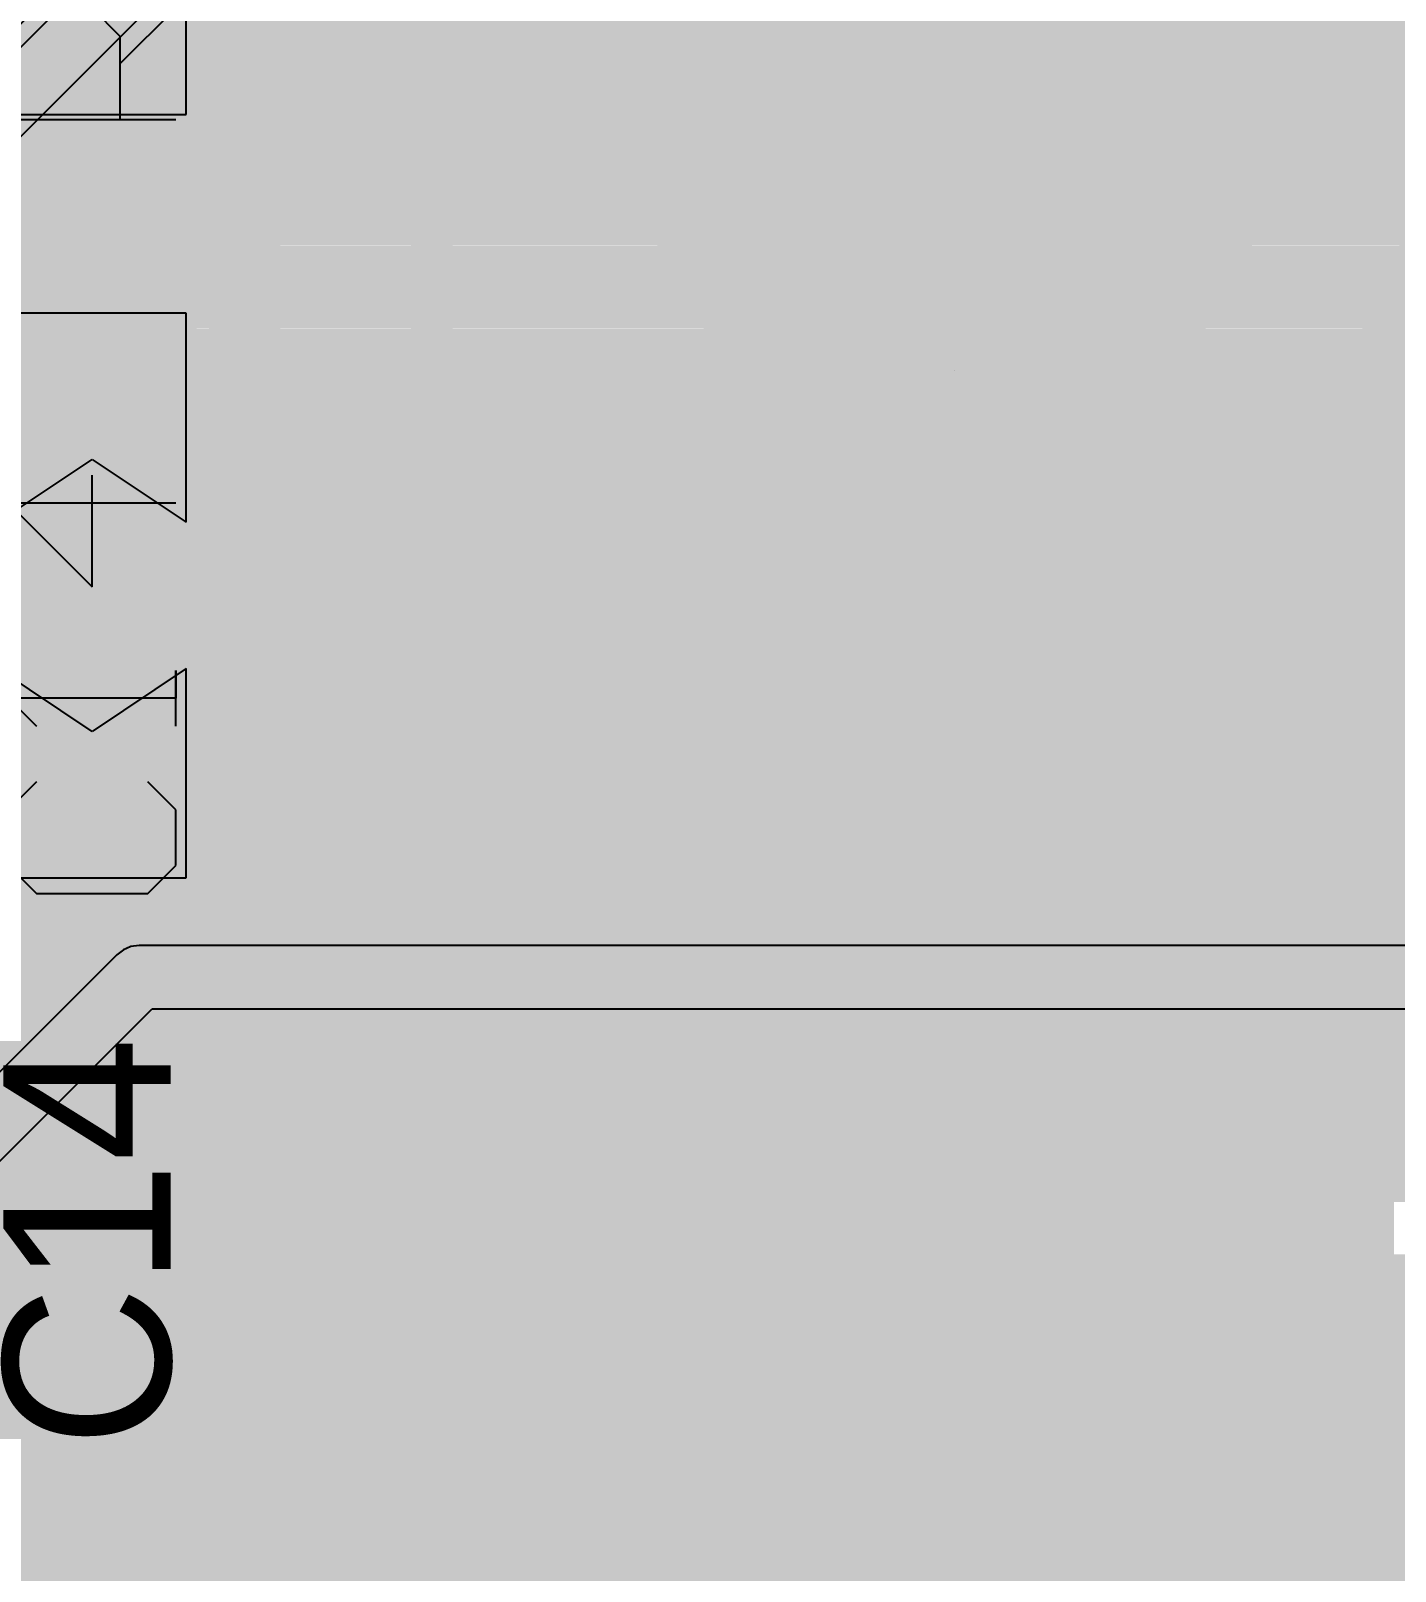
# Model space of a CAD drawing. Header units: millimetres. Extents: x 0.11 to 5.67, y 0.55 to 4.24.
# Drawn here: x 3.9717 to 4.2286, y 1.895 to 2.185 of the extents above; entities that cross this region are included whole.
import ezdxf

# ---------------------------------------------------------------- set-up
doc = ezdxf.new("R2010")
doc.units = ezdxf.units.MM
doc.header["$MEASUREMENT"] = 0
for name, color, linetype in [('BottomLayer', 5, 'Continuous'), ('InternalPlane1', 76, 'Continuous'), ('InternalPlane2', 16, 'Continuous'), ('Mechanical3', 76, 'Continuous'), ('MultiLayer', 9, 'Continuous'), ('PadHoleLayer', 156, 'Continuous'), ('TopLayer', 1, 'Continuous'), ('TopOverlay', 2, 'Continuous'), ('TopPaste', 8, 'Continuous'), ('TopSolder', 216, 'Continuous'), ('ViaHoleLayer', 16, 'Continuous')]:
    doc.layers.add(name, color=color, linetype=linetype)

# ---------------------------------------------------------------- blocks, each defined once
blk = doc.blocks.new('RC0603_164')
at = {"layer": 'Mechanical3'}
for p, q in [((-0.04528, -0.01575), (-0.04528, 0.01574)), ((-0.04528, 0.01574), (-0.02953, 0.01574)), ((-0.02953, 0.01574), (-0.02429, 0.01049)), ((-0.00854, 0.01574), (-0.01379, 0.01049)), ((-0.00854, -0.01575), (-0.00854, 0.01574)), ((0.0177, 0.01574), (0.01245, 0.01049)), ((0.02819, 0.01574), (0.0177, 0.01574)), ((0.03344, 0.01049), (0.02819, 0.01574)), ((-0.02429, 0.01049), (-0.02429, -0.00001)), ((0.03344, 0.00524), (0.03344, 0.01049)), ((0.01245, -0.01575), (0.03344, 0.00524)), ((-0.02429, -0.00001), (-0.02953, -0.00525)), ((-0.02953, -0.00525), (-0.04528, -0.00525)), ((-0.03478, -0.00525), (-0.02429, -0.01575)), ((-0.01379, -0.01575), (-0.00329, -0.01575)), ((-0.00329, -0.01575), (-0.00854, -0.01575)), ((0.03344, -0.01575), (0.01245, -0.01575))]:
    blk.add_line(p, q, dxfattribs=at)
at = {"layer": 'TopLayer'}
for points in [[(-0.04429, -0.01772), (-0.01673, -0.01772), (-0.04429, 0.01772), (-0.01673, 0.01772)], [(0.04427, 0.01772), (0.01671, 0.01772), (0.04427, -0.01772), (0.01671, -0.01772)]]:
    blk.add_solid(points, dxfattribs=at)
at = {"layer": 'TopOverlay', "const_width": 0.00701}
for points in [[(-0.05217, 0.02559), (-0.05217, -0.02559)], [(-0.05217, 0.02559), (0.05217, 0.02559)], [(0.05217, 0.02559), (0.05217, -0.02559)], [(-0.05217, -0.02559), (0.05217, -0.02559)]]:
    blk.add_lwpolyline(points, dxfattribs=at)
at = {"layer": 'TopOverlay', "const_width": 0.0035}
for points in [[(-0.05392, 0.02559, 1), (-0.05041, 0.02559, 1)], [(-0.05392, 0.02559, 1), (-0.05041, 0.02559, 1)], [(0.05041, 0.02559, 1), (0.05392, 0.02559, 1)], [(0.05041, 0.02559, 1), (0.05392, 0.02559, 1)], [(-0.05392, -0.02559, 1), (-0.05041, -0.02559, 1)], [(-0.05392, -0.02559, 1), (-0.05041, -0.02559, 1)], [(0.05041, -0.02559, 1), (0.05392, -0.02559, 1)], [(0.05041, -0.02559, 1), (0.05392, -0.02559, 1)]]:
    blk.add_lwpolyline(points, format="xyb", close=True, dxfattribs=at)
at = {"layer": 'TopPaste'}
for p, q in [((-0.04429, 0.01772), (-0.04429, -0.01772)), ((-0.01673, 0.01772), (-0.04429, 0.01772)), ((-0.02461, 0), (-0.01673, 0.01772)), ((0.04427, 0.01772), (0.01671, 0.01772)), ((0.01671, 0.01772), (0.02458, 0)), ((0.04427, -0.01772), (0.04427, 0.01772)), ((-0.01673, -0.01772), (-0.02461, 0)), ((0.02458, 0), (0.01671, -0.01772)), ((-0.04429, -0.01772), (-0.01673, -0.01772)), ((0.01671, -0.01772), (0.04427, -0.01772))]:
    blk.add_line(p, q, dxfattribs=at)
at = {"layer": 'TopSolder'}
for points in [[(-0.04626, -0.01969), (-0.01476, -0.01969), (-0.04626, 0.01969), (-0.01476, 0.01969)], [(0.04624, 0.01969), (0.01474, 0.01969), (0.04624, -0.01969), (0.01474, -0.01969)]]:
    blk.add_solid(points, dxfattribs=at)
blk = doc.blocks.new('R_PDSO_G16_196')
at = {"layer": 'PadHoleLayer'}
blk.add_lwpolyline([(0.11417, -0.08957), (0.11417, -0.08957), (0.11417, -0.08957), (0.11417, -0.08957)], close=True, dxfattribs=at)
blk.add_lwpolyline([(0.11417, -0.08957), (0.11417, -0.08957), (0.11417, -0.08957), (0.11417, -0.08957)], close=True, dxfattribs=at)
at = {"layer": 'TopLayer', "const_width": 0.01772}
for points in [[(0.02067, 0), (-0.02067, 0)], [(0.02067, -0.02559), (-0.02067, -0.02559)], [(0.02067, -0.05118), (-0.02067, -0.05118)], [(0.02067, -0.07677), (-0.02067, -0.07677)], [(0.02067, -0.10236), (-0.02067, -0.10236)], [(0.02067, -0.12795), (-0.02067, -0.12795)], [(0.02067, -0.15354), (-0.02067, -0.15354)], [(0.02067, -0.17913), (-0.02067, -0.17913)]]:
    blk.add_lwpolyline(points, dxfattribs=at)
at = {"layer": 'TopLayer', "const_width": 0.00886}
for points in [[(-0.0251, 0, 1), (-0.01624, 0, 1)], [(0.01624, 0, 1), (0.0251, 0, 1)], [(-0.0251, -0.02559, 1), (-0.01624, -0.02559, 1)], [(0.01624, -0.02559, 1), (0.0251, -0.02559, 1)], [(-0.0251, -0.05118, 1), (-0.01624, -0.05118, 1)], [(0.01624, -0.05118, 1), (0.0251, -0.05118, 1)], [(-0.0251, -0.07677, 1), (-0.01624, -0.07677, 1)], [(0.01624, -0.07677, 1), (0.0251, -0.07677, 1)], [(-0.0251, -0.10236, 1), (-0.01624, -0.10236, 1)], [(0.01624, -0.10236, 1), (0.0251, -0.10236, 1)], [(-0.0251, -0.12795, 1), (-0.01624, -0.12795, 1)], [(0.01624, -0.12795, 1), (0.0251, -0.12795, 1)], [(-0.0251, -0.15354, 1), (-0.01624, -0.15354, 1)], [(0.01624, -0.15354, 1), (0.0251, -0.15354, 1)], [(-0.0251, -0.17913, 1), (-0.01624, -0.17913, 1)], [(0.01624, -0.17913, 1), (0.0251, -0.17913, 1)]]:
    blk.add_lwpolyline(points, format="xyb", close=True, dxfattribs=at)
at = {"layer": 'TopLayer'}
blk.add_solid([(0.06594, -0.13484), (0.1624, -0.13484), (0.06594, -0.04429), (0.1624, -0.04429)], dxfattribs=at)
at = {"layer": 'TopOverlay'}
for points, const_width in [([(-0.01476, 0.02854, 1), (-0.02461, 0.02854, 1)], 0.00984), ([(-0.02707, 0.02854, 1), (-0.02215, 0.02854, 1)], 0.00492), ([(-0.01722, 0.02854, 1), (-0.0123, 0.02854, 1)], 0.00492), ([(0.04134, 0.00886, 1), (0.04528, 0.00886, 1)], 0.00394), ([(0.04134, 0.00886, 1), (0.04528, 0.00886, 1)], 0.00394), ([(0.04921, 0.00886, 1), (0.05315, 0.00886, 1)], 0.00394), ([(0.05709, 0.00886, 1), (0.06102, 0.00886, 1)], 0.00394), ([(0.06496, 0.00886, 1), (0.0689, 0.00886, 1)], 0.00394), ([(0.07283, 0.00886, 1), (0.07677, 0.00886, 1)], 0.00394), ([(0.08071, 0.00886, 1), (0.08465, 0.00886, 1)], 0.00394), ([(0.04134, 0.00098, 1), (0.04528, 0.00098, 1)], 0.00394), ([(0.04134, -0.00689, 1), (0.04528, -0.00689, 1)], 0.00394), ([(0.04134, -0.01476, 1), (0.04528, -0.01476, 1)], 0.00394), ([(0.04134, -0.02264, 1), (0.04528, -0.02264, 1)], 0.00394), ([(0.04134, -0.03051, 1), (0.04528, -0.03051, 1)], 0.00394)]:
    blk.add_lwpolyline(points, format="xyb", close=True, dxfattribs=dict(at, const_width=const_width))
at = {"layer": 'TopOverlay', "const_width": 0.00787}
for points in [[(0.08268, 0.00886), (0.04331, -0.03051)], [(0.0748, 0.00886), (0.04331, -0.02264)], [(0.06693, 0.00886), (0.04331, -0.01476)], [(0.05906, 0.00886), (0.04331, -0.00689)], [(0.05118, 0.00886), (0.04331, 0.00098)], [(0.04331, 0.00886), (0.04331, -0.18799)], [(0.04331, 0.00886), (0.18504, 0.00886)]]:
    blk.add_lwpolyline(points, dxfattribs=at)
at = {"layer": 'TopPaste', "const_width": 0.01772}
for points in [[(0.02067, 0), (-0.02067, 0)], [(0.02067, -0.02559), (-0.02067, -0.02559)], [(0.02067, -0.05118), (-0.02067, -0.05118)], [(0.02067, -0.07677), (-0.02067, -0.07677)], [(0.02067, -0.10236), (-0.02067, -0.10236)], [(0.02067, -0.12795), (-0.02067, -0.12795)], [(0.02067, -0.15354), (-0.02067, -0.15354)], [(0.02067, -0.17913), (-0.02067, -0.17913)]]:
    blk.add_lwpolyline(points, dxfattribs=at)
at = {"layer": 'TopPaste'}
for points, const_width in [([(-0.0251, 0, 1), (-0.01624, 0, 1)], 0.00886), ([(0.01624, 0, 1), (0.0251, 0, 1)], 0.00886), ([(-0.0251, -0.02559, 1), (-0.01624, -0.02559, 1)], 0.00886), ([(0.01624, -0.02559, 1), (0.0251, -0.02559, 1)], 0.00886), ([(-0.0251, -0.05118, 1), (-0.01624, -0.05118, 1)], 0.00886), ([(0.01624, -0.05118, 1), (0.0251, -0.05118, 1)], 0.00886), ([(0.07047, -0.05335, 1), (0.07953, -0.05335, 1)], 0.00906), ([(0.14882, -0.05335, 1), (0.15787, -0.05335, 1)], 0.00906), ([(-0.0251, -0.07677, 1), (-0.01624, -0.07677, 1)], 0.00886), ([(0.01624, -0.07677, 1), (0.0251, -0.07677, 1)], 0.00886), ([(-0.0251, -0.10236, 1), (-0.01624, -0.10236, 1)], 0.00886), ([(0.01624, -0.10236, 1), (0.0251, -0.10236, 1)], 0.00886), ([(0.07047, -0.12579, 1), (0.07953, -0.12579, 1)], 0.00906), ([(0.14882, -0.12579, 1), (0.15787, -0.12579, 1)], 0.00906), ([(-0.0251, -0.12795, 1), (-0.01624, -0.12795, 1)], 0.00886), ([(0.01624, -0.12795, 1), (0.0251, -0.12795, 1)], 0.00886), ([(-0.0251, -0.15354, 1), (-0.01624, -0.15354, 1)], 0.00886), ([(0.01624, -0.15354, 1), (0.0251, -0.15354, 1)], 0.00886), ([(-0.0251, -0.17913, 1), (-0.01624, -0.17913, 1)], 0.00886), ([(0.01624, -0.17913, 1), (0.0251, -0.17913, 1)], 0.00886)]:
    blk.add_lwpolyline(points, format="xyb", close=True, dxfattribs=dict(at, const_width=const_width))
for points in [[(0.075, -0.13484), (0.15335, -0.13484), (0.075, -0.04429), (0.15335, -0.04429)], [(0.06594, -0.12579), (0.1624, -0.12579), (0.06594, -0.05335), (0.1624, -0.05335)]]:
    blk.add_solid(points, dxfattribs=at)
at = {"layer": 'TopSolder', "const_width": 0.02165}
for points in [[(0.02067, 0), (-0.02067, 0)], [(0.02067, -0.02559), (-0.02067, -0.02559)], [(0.02067, -0.05118), (-0.02067, -0.05118)], [(0.02067, -0.07677), (-0.02067, -0.07677)], [(0.02067, -0.10236), (-0.02067, -0.10236)], [(0.02067, -0.12795), (-0.02067, -0.12795)], [(0.02067, -0.15354), (-0.02067, -0.15354)], [(0.02067, -0.17913), (-0.02067, -0.17913)]]:
    blk.add_lwpolyline(points, dxfattribs=at)
at = {"layer": 'TopSolder', "const_width": 0.01083}
for points in [[(-0.02608, 0, 1), (-0.01526, 0, 1)], [(0.01526, 0, 1), (0.02608, 0, 1)], [(-0.02608, -0.02559, 1), (-0.01526, -0.02559, 1)], [(0.01526, -0.02559, 1), (0.02608, -0.02559, 1)], [(-0.02608, -0.05118, 1), (-0.01526, -0.05118, 1)], [(0.01526, -0.05118, 1), (0.02608, -0.05118, 1)], [(-0.02608, -0.07677, 1), (-0.01526, -0.07677, 1)], [(0.01526, -0.07677, 1), (0.02608, -0.07677, 1)], [(-0.02608, -0.10236, 1), (-0.01526, -0.10236, 1)], [(0.01526, -0.10236, 1), (0.02608, -0.10236, 1)], [(-0.02608, -0.12795, 1), (-0.01526, -0.12795, 1)], [(0.01526, -0.12795, 1), (0.02608, -0.12795, 1)], [(-0.02608, -0.15354, 1), (-0.01526, -0.15354, 1)], [(0.01526, -0.15354, 1), (0.02608, -0.15354, 1)], [(-0.02608, -0.17913, 1), (-0.01526, -0.17913, 1)], [(0.01526, -0.17913, 1), (0.02608, -0.17913, 1)]]:
    blk.add_lwpolyline(points, format="xyb", close=True, dxfattribs=at)
at = {"layer": 'TopSolder'}
blk.add_solid([(0.06398, -0.13681), (0.16437, -0.13681), (0.06398, -0.04232), (0.16437, -0.04232)], dxfattribs=at)
blk = doc.blocks.new('CC0603_265')
at = {"layer": 'Mechanical3'}
for p, q in [((-0.05085, 0.01574), (-0.0561, 0.01049)), ((-0.04036, 0.01574), (-0.05085, 0.01574)), ((-0.03511, 0.01049), (-0.04036, 0.01574)), ((-0.01937, 0.01574), (-0.02462, 0.01049)), ((-0.01937, -0.01575), (-0.01937, 0.01574)), ((0.01736, 0.01574), (0.00162, -0.00001)), ((0.01736, -0.01575), (0.01736, 0.01574)), ((-0.0561, 0.01049), (-0.0561, -0.0105)), ((0.00162, -0.00001), (0.02261, -0.00001)), ((-0.0561, -0.0105), (-0.05085, -0.01575)), ((-0.04036, -0.01575), (-0.03511, -0.0105)), ((-0.05085, -0.01575), (-0.04036, -0.01575)), ((-0.02462, -0.01575), (-0.01412, -0.01575)), ((-0.01412, -0.01575), (-0.01937, -0.01575))]:
    blk.add_line(p, q, dxfattribs=at)
at = {"layer": 'TopLayer'}
for points in [[(-0.05315, -0.01772), (-0.01378, -0.01772), (-0.05315, 0.01772), (-0.01378, 0.01772)], [(0.05315, 0.01772), (0.01378, 0.01772), (0.05315, -0.01772), (0.01378, -0.01772)]]:
    blk.add_solid(points, dxfattribs=at)
at = {"layer": 'TopOverlay', "const_width": 0.00701}
for points in [[(-0.06035, -0.02547, -0.201181), (-0.06031, 0.02558)], [(0.06038, 0.02558, -0.201181), (0.06042, -0.02547)]]:
    blk.add_lwpolyline(points, format="xyb", dxfattribs=at)
at = {"layer": 'TopOverlay', "const_width": 0.0035}
for points in [[(-0.06206, 0.02558, 1), (-0.05856, 0.02558, 1)], [(-0.06179, 0.02559, 1), (-0.05829, 0.02559, 1)], [(0.05829, 0.02559, 1), (0.06179, 0.02559, 1)], [(0.05863, 0.02558, 1), (0.06213, 0.02558, 1)], [(-0.0621, -0.02547, 1), (-0.0586, -0.02547, 1)], [(-0.06172, -0.0255, 1), (-0.05821, -0.0255, 1)], [(0.05828, -0.0255, 1), (0.06179, -0.0255, 1)], [(0.05867, -0.02547, 1), (0.06217, -0.02547, 1)]]:
    blk.add_lwpolyline(points, format="xyb", close=True, dxfattribs=at)
at = {"layer": 'TopOverlay', "const_width": 0.00701}
for points in [[(-0.06004, 0.02559), (0.06004, 0.02559)], [(-0.05996, -0.0255), (0.06004, -0.0255)]]:
    blk.add_lwpolyline(points, dxfattribs=at)
at = {"layer": 'TopPaste'}
for p, q in [((-0.05315, 0.01772), (-0.05315, -0.01772)), ((-0.01378, 0.01772), (-0.05315, 0.01772)), ((-0.02559, 0), (-0.01378, 0.01772)), ((0.05315, 0.01772), (0.01378, 0.01772)), ((0.01378, 0.01772), (0.02559, 0)), ((0.05315, -0.01772), (0.05315, 0.01772)), ((-0.01378, -0.01772), (-0.02559, 0)), ((0.02559, 0), (0.01378, -0.01772)), ((-0.05315, -0.01772), (-0.01378, -0.01772)), ((0.01378, -0.01772), (0.05315, -0.01772))]:
    blk.add_line(p, q, dxfattribs=at)
at = {"layer": 'TopSolder'}
for points in [[(-0.05512, -0.01969), (-0.01181, -0.01969), (-0.05512, 0.01969), (-0.01181, 0.01969)], [(0.05512, 0.01969), (0.01181, 0.01969), (0.05512, -0.01969), (0.01181, -0.01969)]]:
    blk.add_solid(points, dxfattribs=at)

msp = doc.modelspace()

# ---------------------------------------------------------------- linework, layer by layer
at = {"layer": 'BottomLayer', "const_width": 0.00787}
for points in [[(3.84711, 2.18799), (4.27621, 2.18799)], [(3.8851, 2.18011), (4.26833, 2.18011)], [(3.899, 2.17224), (4.26046, 2.17224)], [(3.90645, 2.16436), (4.25259, 2.16436)], [(3.91113, 2.15649), (4.24471, 2.15649)], [(3.91394, 2.14862), (4.23708, 2.14862)], [(3.91523, 2.14074), (4.23153, 2.14074)], [(3.91513, 2.13287), (4.22781, 2.13287)], [(3.91362, 2.12499), (4.22552, 2.12499)], [(3.91056, 2.11712), (4.22449, 2.11712)], [(4.22441, 1.9065), (4.22441, 2.11417)], [(3.90553, 2.10925), (4.22441, 2.10925)], [(3.8975, 2.10137), (4.22441, 2.10137)], [(3.88114, 2.0935), (4.22441, 2.0935)], [(3.85674, 2.08562), (4.22441, 2.08562)], [(3.89023, 2.07775), (4.22441, 2.07775)], [(3.90142, 2.06988), (4.22441, 2.06988)], [(3.90796, 2.062), (4.22441, 2.062)], [(3.91207, 2.05413), (4.22441, 2.05413)], [(3.91444, 2.04625), (4.22441, 2.04625)], [(3.91534, 2.03838), (4.22441, 2.03838)], [(3.91486, 2.03051), (4.22441, 2.03051)], [(3.91295, 2.02263), (4.22441, 2.02263)], [(3.9094, 2.01476), (4.22441, 2.01476)], [(3.9037, 2.00688), (4.22441, 2.00688)], [(3.89439, 1.99901), (4.22441, 1.99901)], [(3.84907, 1.99114), (4.22441, 1.99114)], [(3.84119, 1.98326), (4.22441, 1.98326)], [(3.89051, 1.97539), (4.1731, 1.97539)], [(4.19698, 1.97539), (4.22441, 1.97539)], [(3.90101, 1.96751), (4.16413, 1.96751)], [(4.20595, 1.96751), (4.22441, 1.96751)], [(3.90712, 1.95964), (4.16039, 1.95964)], [(4.20969, 1.95964), (4.22441, 1.95964)], [(3.91086, 1.95177), (4.15947, 1.95177)], [(4.21061, 1.95177), (4.22441, 1.95177)], [(3.91287, 1.94389), (4.16103, 1.94389)], [(4.20905, 1.94389), (4.22441, 1.94389)], [(3.91337, 1.93602), (4.16568, 1.93602)], [(4.2044, 1.93602), (4.22441, 1.93602)], [(3.91243, 1.92814), (4.17803, 1.92814)], [(4.19205, 1.92814), (4.22441, 1.92814)], [(3.90994, 1.92027), (4.22441, 1.92027)], [(3.90558, 1.9124), (4.22441, 1.9124)], [(3.90062, 1.9065), (4.22441, 1.9065)]]:
    msp.add_lwpolyline(points, dxfattribs=at)
at = {"layer": 'BottomLayer'}
for points, const_width in [([(4.1063, 2.15748, 1), (4.11811, 2.15748, 1)], 0.01181), ([(4.17323, 2.15748, 1), (4.18504, 2.15748, 1)], 0.01181), ([(4.22956, 2.14074, 1), (4.2335, 2.14074, 1)], 0.00394), ([(4.22584, 2.13287, 1), (4.22977, 2.13287, 1)], 0.00394), ([(4.13976, 2.12106, 1), (4.15157, 2.12106, 1)], 0.01181), ([(4.22355, 2.12499, 1), (4.22749, 2.12499, 1)], 0.00394), ([(4.22252, 2.11712, 1), (4.22646, 2.11712, 1)], 0.00394), ([(4.22244, 2.11417, 1), (4.22638, 2.11417, 1)], 0.00394), ([(4.22244, 2.11417, 1), (4.22638, 2.11417, 1)], 0.00394), ([(4.22244, 2.11417, 1), (4.22638, 2.11417, 1)], 0.00394), ([(4.22244, 2.10925, 1), (4.22638, 2.10925, 1)], 0.00394), ([(4.22244, 2.10137, 1), (4.22638, 2.10137, 1)], 0.00394), ([(4.22244, 2.0935, 1), (4.22638, 2.0935, 1)], 0.00394), ([(4.1063, 2.08465, 1), (4.11811, 2.08465, 1)], 0.01181), ([(4.17323, 2.08465, 1), (4.18504, 2.08465, 1)], 0.01181), ([(4.22244, 2.08562, 1), (4.22638, 2.08562, 1)], 0.00394), ([(4.22244, 2.07775, 1), (4.22638, 2.07775, 1)], 0.00394), ([(4.22244, 2.06988, 1), (4.22638, 2.06988, 1)], 0.00394), ([(4.22244, 2.062, 1), (4.22638, 2.062, 1)], 0.00394), ([(4.22244, 2.05413, 1), (4.22638, 2.05413, 1)], 0.00394), ([(4.22244, 2.04625, 1), (4.22638, 2.04625, 1)], 0.00394), ([(4.22244, 2.03838, 1), (4.22638, 2.03838, 1)], 0.00394), ([(4.22244, 2.03051, 1), (4.22638, 2.03051, 1)], 0.00394), ([(4.22244, 2.02263, 1), (4.22638, 2.02263, 1)], 0.00394), ([(4.22244, 2.01476, 1), (4.22638, 2.01476, 1)], 0.00394), ([(4.22244, 2.00688, 1), (4.22638, 2.00688, 1)], 0.00394), ([(4.22244, 1.99901, 1), (4.22638, 1.99901, 1)], 0.00394), ([(4.22244, 1.99114, 1), (4.22638, 1.99114, 1)], 0.00394), ([(4.22244, 1.98326, 1), (4.22638, 1.98326, 1)], 0.00394), ([(4.21063, 1.95276, 1), (4.15945, 1.95276, 1)], 0.00787), ([(4.17113, 1.97539, 1), (4.17506, 1.97539, 1)], 0.00394), ([(4.19501, 1.97539, 1), (4.19895, 1.97539, 1)], 0.00394), ([(4.22244, 1.97539, 1), (4.22638, 1.97539, 1)], 0.00394), ([(4.16216, 1.96751, 1), (4.1661, 1.96751, 1)], 0.00394), ([(4.20398, 1.96751, 1), (4.20791, 1.96751, 1)], 0.00394), ([(4.22244, 1.96751, 1), (4.22638, 1.96751, 1)], 0.00394), ([(4.15842, 1.95964, 1), (4.16236, 1.95964, 1)], 0.00394), ([(4.17913, 1.95276, 1), (4.19094, 1.95276, 1)], 0.01181), ([(4.20772, 1.95964, 1), (4.21166, 1.95964, 1)], 0.00394), ([(4.22244, 1.95964, 1), (4.22638, 1.95964, 1)], 0.00394), ([(4.15748, 1.95276, 1), (4.16142, 1.95276, 1)], 0.00394), ([(4.1575, 1.95177, 1), (4.16144, 1.95177, 1)], 0.00394), ([(4.20864, 1.95177, 1), (4.21258, 1.95177, 1)], 0.00394), ([(4.20866, 1.95276, 1), (4.2126, 1.95276, 1)], 0.00394), ([(4.22244, 1.95177, 1), (4.22638, 1.95177, 1)], 0.00394), ([(4.15906, 1.94389, 1), (4.163, 1.94389, 1)], 0.00394), ([(4.20708, 1.94389, 1), (4.21101, 1.94389, 1)], 0.00394), ([(4.22244, 1.94389, 1), (4.22638, 1.94389, 1)], 0.00394), ([(4.16371, 1.93602, 1), (4.16765, 1.93602, 1)], 0.00394), ([(4.20243, 1.93602, 1), (4.20637, 1.93602, 1)], 0.00394), ([(4.22244, 1.93602, 1), (4.22638, 1.93602, 1)], 0.00394), ([(4.17606, 1.92814, 1), (4.18, 1.92814, 1)], 0.00394), ([(4.19008, 1.92814, 1), (4.19402, 1.92814, 1)], 0.00394), ([(4.22244, 1.92814, 1), (4.22638, 1.92814, 1)], 0.00394), ([(4.22244, 1.92027, 1), (4.22638, 1.92027, 1)], 0.00394), ([(4.22244, 1.9124, 1), (4.22638, 1.9124, 1)], 0.00394), ([(4.22244, 1.9065, 1), (4.22638, 1.9065, 1)], 0.00394), ([(4.22244, 1.9065, 1), (4.22638, 1.9065, 1)], 0.00394)]:
    msp.add_lwpolyline(points, format="xyb", close=True, dxfattribs=dict(at, const_width=const_width))
at = {"layer": 'BottomLayer', "const_width": 0.00787}
for points in [[(4.22441, 2.11417, -0.199304), (4.24003, 2.15181)], [(4.22441, 2.11417, -0.198912), (4.23998, 2.15176)]]:
    msp.add_lwpolyline(points, format="xyb", dxfattribs=at)
at = {"layer": 'InternalPlane1', "const_width": 0.02591}
msp.add_lwpolyline([(4.17209, 1.95276, 1), (4.19799, 1.95276, 1)], format="xyb", close=True, dxfattribs=at)
at = {"layer": 'InternalPlane2'}
for p, q in [((4.05752, 2.26968), (3.8873, 2.09946)), ((3.89398, 2.08929), (4.07016, 2.26547)), ((3.99058, 2.01264), (3.98974, 2.01229)), ((3.99213, 2.01285), (3.99058, 2.01264)), ((4.25093, 2.01285), (3.99213, 2.01285)), ((3.98791, 2.0111), (3.93181, 1.955)), ((3.98915, 2.01205), (3.98791, 2.0111)), ((3.98974, 2.01229), (3.98915, 2.01205)), ((3.94198, 1.94832), (3.99459, 2.00093)), ((3.99459, 2.00093), (4.25591, 2.00093))]:
    msp.add_line(p, q, dxfattribs=at)
at = {"layer": 'InternalPlane2', "const_width": 0.01181}
for points in [[(3.88976, 2.0935), (4.06594, 2.26968)], [(3.93602, 1.95079), (3.99213, 2.00689)], [(3.99213, 2.00689), (4.25591, 2.00689)]]:
    msp.add_lwpolyline(points, dxfattribs=at)
at = {"layer": 'InternalPlane2'}
for points, const_width in [([(4.09925, 2.15748, 1), (4.12516, 2.15748, 1)], 0.02591), ([(4.16618, 2.15748, 1), (4.19209, 2.15748, 1)], 0.02591), ([(4.13272, 2.12106, 1), (4.15862, 2.12106, 1)], 0.02591), ([(4.09925, 2.08465, 1), (4.12516, 2.08465, 1)], 0.02591), ([(4.16618, 2.08465, 1), (4.19209, 2.08465, 1)], 0.02591), ([(3.98917, 2.00689, 1), (3.99508, 2.00689, 1)], 0.00591), ([(3.98917, 2.00689, 1), (3.99508, 2.00689, 1)], 0.00591)]:
    msp.add_lwpolyline(points, format="xyb", close=True, dxfattribs=dict(at, const_width=const_width))
at = {"layer": 'MultiLayer', "const_width": 0.01181}
for points in [[(4.1063, 2.15748, 1), (4.11811, 2.15748, 1)], [(4.17323, 2.15748, 1), (4.18504, 2.15748, 1)], [(4.13976, 2.12106, 1), (4.15157, 2.12106, 1)], [(4.1063, 2.08465, 1), (4.11811, 2.08465, 1)], [(4.17323, 2.08465, 1), (4.18504, 2.08465, 1)], [(4.17913, 1.95276, 1), (4.19094, 1.95276, 1)]]:
    msp.add_lwpolyline(points, format="xyb", close=True, dxfattribs=at)
at = {"layer": 'TopLayer'}
for points, const_width in [([(4.01476, 2.15551), (4.01476, 2.21063)], 0.00787), ([(3.98327, 2.1122), (3.98327, 2.18307)], 0.01969), ([(4.01476, 2.18799), (4.41568, 2.18799)], 0.00787), ([(4.01476, 2.18011), (4.42981, 2.18011)], 0.00787), ([(4.01476, 2.17224), (4.4813, 2.17224)], 0.00787), ([(4.01476, 2.16436), (4.4813, 2.16436)], 0.00787), ([(4.00689, 2.15551), (4.01476, 2.15551)], 0.00787), ([(4.00689, 2.14567), (4.00689, 2.15551)], 0.00787), ([(4.01476, 2.15649), (4.4813, 2.15649)], 0.00787), ([(4.00689, 2.14862), (4.4813, 2.14862)], 0.00787), ([(4.00689, 2.14567), (4.01476, 2.14567)], 0.00787), ([(4.01476, 2.07874), (4.01476, 2.14567)], 0.00787), ([(4.01476, 2.14074), (4.4813, 2.14074)], 0.00787), ([(4.01476, 2.13287), (4.30466, 2.13287)], 0.00787), ([(4.01476, 2.12499), (4.29679, 2.12499)], 0.00787), ([(4.01476, 2.11712), (4.28892, 2.11712)], 0.00787), ([(4.01476, 2.10925), (4.28235, 2.10925)], 0.00787), ([(4.01476, 2.10137), (4.28051, 2.10137)], 0.00787), ([(4.01476, 2.0935), (4.28051, 2.0935)], 0.00787), ([(4.01476, 2.08562), (4.28051, 2.08562)], 0.00787), ([(3.95177, 2.07874), (4.01476, 2.07874)], 0.00787), ([(3.95177, 2.07874), (4.01476, 2.07874)], 0.00787), ([(4.01476, 2.01181), (4.01476, 2.07874)], 0.00787), ([(4.01476, 2.07775), (4.28051, 2.07775)], 0.00787), ([(4.01476, 2.06988), (4.28051, 2.06988)], 0.00787), ([(4.01476, 2.062), (4.28051, 2.062)], 0.00787), ([(4.01476, 2.05413), (4.28051, 2.05413)], 0.00787), ([(3.98327, 1.95965), (3.98327, 2.04528)], 0.01378), ([(4.01476, 2.04625), (4.04334, 2.04625)], 0.00787), ([(4.09446, 2.04625), (4.17129, 2.04625)], 0.00787), ([(4.19682, 2.04625), (4.28051, 2.04625)], 0.00787), ([(4.01476, 2.03838), (4.03622, 2.03838)], 0.00787), ([(4.10158, 2.03838), (4.16417, 2.03838)], 0.00787), ([(4.20394, 2.03838), (4.28051, 2.03838)], 0.00787), ([(4.01476, 2.03051), (4.03366, 2.03051)], 0.00787), ([(4.10414, 2.03051), (4.16161, 2.03051)], 0.00787), ([(4.2065, 2.03051), (4.28051, 2.03051)], 0.00787), ([(4.03346, 1.98622), (4.03346, 2.02756)], 0.00787), ([(4.10433, 1.98622), (4.10433, 2.02756)], 0.00787), ([(4.16142, 1.98622), (4.16142, 2.02756)], 0.00787), ([(4.20669, 1.98622), (4.20669, 2.02756)], 0.00787), ([(4.01476, 2.02263), (4.03346, 2.02263)], 0.00787), ([(4.10433, 2.02263), (4.16142, 2.02263)], 0.00787), ([(4.20669, 2.02263), (4.28051, 2.02263)], 0.00787), ([(4.01476, 2.01476), (4.03346, 2.01476)], 0.00787), ([(4.10433, 2.01476), (4.16142, 2.01476)], 0.00787), ([(4.20669, 2.01476), (4.28051, 2.01476)], 0.00787), ([(4.00394, 2.01181), (4.01476, 2.01181)], 0.00787), ([(4.00394, 1.9685), (4.00394, 2.01181)], 0.00787), ([(4.0561, 1.93602), (4.0561, 2.00689)], 0.01378), ([(4.08169, 1.93307), (4.08169, 2.00689)], 0.01378), ([(4.18406, 2.00689), (4.18455, 2.0064)], 0.01378), ([(4.18455, 1.95325), (4.18455, 2.0064)], 0.01378), ([(4.00394, 2.00688), (4.03346, 2.00688)], 0.00787), ([(4.10433, 2.00688), (4.16142, 2.00688)], 0.00787), ([(4.20669, 2.00688), (4.28051, 2.00688)], 0.00787), ([(4.00394, 1.99901), (4.03346, 1.99901)], 0.00787), ([(4.10433, 1.99901), (4.16142, 1.99901)], 0.00787), ([(4.20669, 1.99901), (4.28051, 1.99901)], 0.00787), ([(4.00394, 1.99114), (4.03346, 1.99114)], 0.00787), ([(4.10433, 1.99114), (4.16142, 1.99114)], 0.00787), ([(4.20669, 1.99114), (4.28051, 1.99114)], 0.00787), ([(4.00394, 1.98326), (4.03366, 1.98326)], 0.00787), ([(4.10414, 1.98326), (4.16161, 1.98326)], 0.00787), ([(4.2065, 1.98326), (4.28051, 1.98326)], 0.00787), ([(4.03543, 1.9685), (4.03543, 1.97699)], 0.00787), ([(4.10236, 1.9685), (4.10236, 1.97699)], 0.00787), ([(4.20522, 1.9685), (4.20522, 1.97818)], 0.00787), ([(4.00394, 1.97539), (4.03543, 1.97539)], 0.00787), ([(4.10236, 1.97539), (4.16388, 1.97539)], 0.00787), ([(4.16388, 1.96796), (4.16388, 1.97596)], 0.00787), ([(4.20522, 1.97539), (4.28191, 1.97539)], 0.00787), ([(4.00394, 1.9685), (4.03543, 1.9685)], 0.00787), ([(4.10236, 1.9685), (4.15952, 1.9685)], 0.00787), ([(4.21055, 1.9685), (4.2815, 1.9685)], 0.00787), ([(3.98327, 1.95965), (4.00492, 1.93799)], 0.01378), ([(4.18455, 1.95325), (4.18504, 1.95276)], 0.01378), ([(3.94488, 1.9065), (3.98917, 1.95079)], 0.00787), ([(3.98917, 1.95079), (4.15952, 1.95079)], 0.00787), ([(4.21055, 1.95079), (4.2815, 1.95079)], 0.00787), ([(3.98228, 1.94389), (4.16103, 1.94389)], 0.00787), ([(4.20905, 1.94389), (4.28839, 1.94389)], 0.00787), ([(4.05512, 1.93504), (4.0561, 1.93602)], 0.01378), ([(3.9744, 1.93602), (4.16568, 1.93602)], 0.00787), ([(4.2044, 1.93602), (4.29627, 1.93602)], 0.00787), ([(3.96653, 1.92814), (4.17803, 1.92814)], 0.00787), ([(4.19205, 1.92814), (4.30414, 1.92814)], 0.00787), ([(3.95866, 1.92027), (4.31201, 1.92027)], 0.00787), ([(3.95078, 1.9124), (4.31989, 1.9124)], 0.00787), ([(3.94488, 1.90452), (4.32776, 1.90452)], 0.00787), ([(3.94488, 1.89665), (4.32972, 1.89665)], 0.00787)]:
    msp.add_lwpolyline(points, dxfattribs=dict(at, const_width=const_width))
for points, const_width in [([(3.97835, 2.18307, 1), (3.98819, 2.18307, 1)], 0.00984), ([(4.0128, 2.18799, 1), (4.01673, 2.18799, 1)], 0.00394), ([(4.0128, 2.18011, 1), (4.01673, 2.18011, 1)], 0.00394), ([(4.0128, 2.17224, 1), (4.01673, 2.17224, 1)], 0.00394), ([(4.1063, 2.15748, 1), (4.11811, 2.15748, 1)], 0.01181), ([(4.17323, 2.15748, 1), (4.18504, 2.15748, 1)], 0.01181), ([(4.0128, 2.16436, 1), (4.01673, 2.16436, 1)], 0.00394), ([(4.00492, 2.15551, 1), (4.00886, 2.15551, 1)], 0.00394), ([(4.00492, 2.15551, 1), (4.00886, 2.15551, 1)], 0.00394), ([(4.0128, 2.15649, 1), (4.01673, 2.15649, 1)], 0.00394), ([(4.0128, 2.15551, 1), (4.01673, 2.15551, 1)], 0.00394), ([(4.0128, 2.15551, 1), (4.01673, 2.15551, 1)], 0.00394), ([(4.00492, 2.14862, 1), (4.00886, 2.14862, 1)], 0.00394), ([(4.00492, 2.14567, 1), (4.00886, 2.14567, 1)], 0.00394), ([(4.00492, 2.14567, 1), (4.00886, 2.14567, 1)], 0.00394), ([(4.0128, 2.14567, 1), (4.01673, 2.14567, 1)], 0.00394), ([(4.0128, 2.14567, 1), (4.01673, 2.14567, 1)], 0.00394), ([(4.0128, 2.14074, 1), (4.01673, 2.14074, 1)], 0.00394), ([(4.0128, 2.13287, 1), (4.01673, 2.13287, 1)], 0.00394), ([(4.13976, 2.12106, 1), (4.15157, 2.12106, 1)], 0.01181), ([(4.0128, 2.12499, 1), (4.01673, 2.12499, 1)], 0.00394), ([(3.97835, 2.1122, 1), (3.98819, 2.1122, 1)], 0.00984), ([(4.0128, 2.11712, 1), (4.01673, 2.11712, 1)], 0.00394), ([(4.0128, 2.10925, 1), (4.01673, 2.10925, 1)], 0.00394), ([(4.0128, 2.10137, 1), (4.01673, 2.10137, 1)], 0.00394), ([(4.0128, 2.0935, 1), (4.01673, 2.0935, 1)], 0.00394), ([(4.1063, 2.08465, 1), (4.11811, 2.08465, 1)], 0.01181), ([(4.17323, 2.08465, 1), (4.18504, 2.08465, 1)], 0.01181), ([(4.0128, 2.08562, 1), (4.01673, 2.08562, 1)], 0.00394), ([(4.0128, 2.07874, 1), (4.01673, 2.07874, 1)], 0.00394), ([(4.0128, 2.07874, 1), (4.01673, 2.07874, 1)], 0.00394), ([(4.0128, 2.07874, 1), (4.01673, 2.07874, 1)], 0.00394), ([(4.0128, 2.07874, 1), (4.01673, 2.07874, 1)], 0.00394), ([(4.0128, 2.07775, 1), (4.01673, 2.07775, 1)], 0.00394), ([(4.0128, 2.06988, 1), (4.01673, 2.06988, 1)], 0.00394), ([(4.0128, 2.062, 1), (4.01673, 2.062, 1)], 0.00394), ([(4.0128, 2.05413, 1), (4.01673, 2.05413, 1)], 0.00394), ([(3.97982, 2.04528, 1), (3.98671, 2.04528, 1)], 0.00689), ([(4.0128, 2.04625, 1), (4.01673, 2.04625, 1)], 0.00394), ([(4.04137, 2.04625, 1), (4.0453, 2.04625, 1)], 0.00394), ([(4.06693, 2.04623, 1), (4.07087, 2.04623, 1)], 0.00394), ([(4.06693, 2.04623, 1), (4.07087, 2.04623, 1)], 0.00394), ([(4.09249, 2.04625, 1), (4.09643, 2.04625, 1)], 0.00394), ([(4.16932, 2.04625, 1), (4.17326, 2.04625, 1)], 0.00394), ([(4.19485, 2.04625, 1), (4.19879, 2.04625, 1)], 0.00394), ([(4.0128, 2.03838, 1), (4.01673, 2.03838, 1)], 0.00394), ([(4.03425, 2.03838, 1), (4.03819, 2.03838, 1)], 0.00394), ([(4.09961, 2.03838, 1), (4.10355, 2.03838, 1)], 0.00394), ([(4.1622, 2.03838, 1), (4.16614, 2.03838, 1)], 0.00394), ([(4.20197, 2.03838, 1), (4.20591, 2.03838, 1)], 0.00394), ([(4.0128, 2.03051, 1), (4.01673, 2.03051, 1)], 0.00394), ([(4.03169, 2.03051, 1), (4.03563, 2.03051, 1)], 0.00394), ([(4.10217, 2.03051, 1), (4.10611, 2.03051, 1)], 0.00394), ([(4.15964, 2.03051, 1), (4.16358, 2.03051, 1)], 0.00394), ([(4.20453, 2.03051, 1), (4.20847, 2.03051, 1)], 0.00394), ([(4.0315, 2.02756, 1), (4.03543, 2.02756, 1)], 0.00394), ([(4.0315, 2.02756, 1), (4.03543, 2.02756, 1)], 0.00394), ([(4.10236, 2.02756, 1), (4.1063, 2.02756, 1)], 0.00394), ([(4.10236, 2.02756, 1), (4.1063, 2.02756, 1)], 0.00394), ([(4.15945, 2.02756, 1), (4.16339, 2.02756, 1)], 0.00394), ([(4.15945, 2.02756, 1), (4.16339, 2.02756, 1)], 0.00394), ([(4.20472, 2.02756, 1), (4.20866, 2.02756, 1)], 0.00394), ([(4.20472, 2.02756, 1), (4.20866, 2.02756, 1)], 0.00394), ([(4.0128, 2.02263, 1), (4.01673, 2.02263, 1)], 0.00394), ([(4.0315, 2.02263, 1), (4.03543, 2.02263, 1)], 0.00394), ([(4.10236, 2.02263, 1), (4.1063, 2.02263, 1)], 0.00394), ([(4.15945, 2.02263, 1), (4.16339, 2.02263, 1)], 0.00394), ([(4.20472, 2.02263, 1), (4.20866, 2.02263, 1)], 0.00394), ([(4.0128, 2.01476, 1), (4.01673, 2.01476, 1)], 0.00394), ([(4.0315, 2.01476, 1), (4.03543, 2.01476, 1)], 0.00394), ([(4.10236, 2.01476, 1), (4.1063, 2.01476, 1)], 0.00394), ([(4.15945, 2.01476, 1), (4.16339, 2.01476, 1)], 0.00394), ([(4.20472, 2.01476, 1), (4.20866, 2.01476, 1)], 0.00394), ([(4.00197, 2.01181, 1), (4.00591, 2.01181, 1)], 0.00394), ([(4.00197, 2.01181, 1), (4.00591, 2.01181, 1)], 0.00394), ([(4.0128, 2.01181, 1), (4.01673, 2.01181, 1)], 0.00394), ([(4.0128, 2.01181, 1), (4.01673, 2.01181, 1)], 0.00394), ([(4.05266, 2.00689, 1), (4.05955, 2.00689, 1)], 0.00689), ([(4.07825, 2.00689, 1), (4.08514, 2.00689, 1)], 0.00689), ([(4.18061, 2.00689, 1), (4.1875, 2.00689, 1)], 0.00689), ([(4.1811, 2.0064, 1), (4.18799, 2.0064, 1)], 0.00689), ([(4.1811, 2.0064, 1), (4.18799, 2.0064, 1)], 0.00689), ([(4.00197, 2.00688, 1), (4.00591, 2.00688, 1)], 0.00394), ([(4.0315, 2.00688, 1), (4.03543, 2.00688, 1)], 0.00394), ([(4.10236, 2.00688, 1), (4.1063, 2.00688, 1)], 0.00394), ([(4.15945, 2.00688, 1), (4.16339, 2.00688, 1)], 0.00394), ([(4.20472, 2.00688, 1), (4.20866, 2.00688, 1)], 0.00394), ([(4.00197, 1.99901, 1), (4.00591, 1.99901, 1)], 0.00394), ([(4.0315, 1.99901, 1), (4.03543, 1.99901, 1)], 0.00394), ([(4.10236, 1.99901, 1), (4.1063, 1.99901, 1)], 0.00394), ([(4.15945, 1.99901, 1), (4.16339, 1.99901, 1)], 0.00394), ([(4.20472, 1.99901, 1), (4.20866, 1.99901, 1)], 0.00394), ([(4.00197, 1.99114, 1), (4.00591, 1.99114, 1)], 0.00394), ([(4.0315, 1.99114, 1), (4.03543, 1.99114, 1)], 0.00394), ([(4.10236, 1.99114, 1), (4.1063, 1.99114, 1)], 0.00394), ([(4.15945, 1.99114, 1), (4.16339, 1.99114, 1)], 0.00394), ([(4.20472, 1.99114, 1), (4.20866, 1.99114, 1)], 0.00394), ([(4.0315, 1.98622, 1), (4.03543, 1.98622, 1)], 0.00394), ([(4.0315, 1.98622, 1), (4.03543, 1.98622, 1)], 0.00394), ([(4.10236, 1.98622, 1), (4.1063, 1.98622, 1)], 0.00394), ([(4.10236, 1.98622, 1), (4.1063, 1.98622, 1)], 0.00394), ([(4.15945, 1.98622, 1), (4.16339, 1.98622, 1)], 0.00394), ([(4.15945, 1.98622, 1), (4.16339, 1.98622, 1)], 0.00394), ([(4.20472, 1.98622, 1), (4.20866, 1.98622, 1)], 0.00394), ([(4.20472, 1.98622, 1), (4.20866, 1.98622, 1)], 0.00394), ([(4.00197, 1.98326, 1), (4.00591, 1.98326, 1)], 0.00394), ([(4.03169, 1.98326, 1), (4.03563, 1.98326, 1)], 0.00394), ([(4.10217, 1.98326, 1), (4.10611, 1.98326, 1)], 0.00394), ([(4.15964, 1.98326, 1), (4.16358, 1.98326, 1)], 0.00394), ([(4.20453, 1.98326, 1), (4.20847, 1.98326, 1)], 0.00394), ([(4.03346, 1.97699, 1), (4.0374, 1.97699, 1)], 0.00394), ([(4.03346, 1.97699, 1), (4.0374, 1.97699, 1)], 0.00394), ([(4.10039, 1.97699, 1), (4.10433, 1.97699, 1)], 0.00394), ([(4.10039, 1.97699, 1), (4.10433, 1.97699, 1)], 0.00394), ([(4.20325, 1.97818, 1), (4.20718, 1.97818, 1)], 0.00394), ([(4.20325, 1.97818, 1), (4.20718, 1.97818, 1)], 0.00394), ([(4.00197, 1.97539, 1), (4.00591, 1.97539, 1)], 0.00394), ([(4.03346, 1.97539, 1), (4.0374, 1.97539, 1)], 0.00394), ([(4.10039, 1.97539, 1), (4.10433, 1.97539, 1)], 0.00394), ([(4.16191, 1.97596, 1), (4.16585, 1.97596, 1)], 0.00394), ([(4.16191, 1.97596, 1), (4.16585, 1.97596, 1)], 0.00394), ([(4.16191, 1.97539, 1), (4.16585, 1.97539, 1)], 0.00394), ([(4.20325, 1.97539, 1), (4.20718, 1.97539, 1)], 0.00394), ([(4.00197, 1.9685, 1), (4.00591, 1.9685, 1)], 0.00394), ([(4.00197, 1.9685, 1), (4.00591, 1.9685, 1)], 0.00394), ([(4.03346, 1.9685, 1), (4.0374, 1.9685, 1)], 0.00394), ([(4.03346, 1.9685, 1), (4.0374, 1.9685, 1)], 0.00394), ([(4.10039, 1.9685, 1), (4.10433, 1.9685, 1)], 0.00394), ([(4.10039, 1.9685, 1), (4.10433, 1.9685, 1)], 0.00394), ([(4.15756, 1.9685, 1), (4.16149, 1.9685, 1)], 0.00394), ([(4.15756, 1.9685, 1), (4.16149, 1.9685, 1)], 0.00394), ([(4.15756, 1.9685, 1), (4.16149, 1.9685, 1)], 0.00394), ([(4.20325, 1.9685, 1), (4.20718, 1.9685, 1)], 0.00394), ([(4.20859, 1.9685, 1), (4.21252, 1.9685, 1)], 0.00394), ([(4.20859, 1.9685, 1), (4.21252, 1.9685, 1)], 0.00394), ([(4.20859, 1.9685, 1), (4.21252, 1.9685, 1)], 0.00394), ([(4.16191, 1.96796, 1), (4.16585, 1.96796, 1)], 0.00394), ([(4.16191, 1.96796, 1), (4.16585, 1.96796, 1)], 0.00394), ([(4.16191, 1.96796, 1), (4.16585, 1.96796, 1)], 0.00394), ([(4.20375, 1.96783, 1), (4.20769, 1.96783, 1)], 0.00394), ([(4.20375, 1.96783, 1), (4.20769, 1.96783, 1)], 0.00394), ([(3.97982, 1.95965, 1), (3.98671, 1.95965, 1)], 0.00689), ([(3.97982, 1.95965, 1), (3.98671, 1.95965, 1)], 0.00689), ([(4.17913, 1.95276, 1), (4.19094, 1.95276, 1)], 0.01181), ([(4.1811, 1.95325, 1), (4.18799, 1.95325, 1)], 0.00689), ([(4.1811, 1.95325, 1), (4.18799, 1.95325, 1)], 0.00689), ([(4.18159, 1.95276, 1), (4.18848, 1.95276, 1)], 0.00689), ([(3.9872, 1.95079, 1), (3.99114, 1.95079, 1)], 0.00394), ([(3.9872, 1.95079, 1), (3.99114, 1.95079, 1)], 0.00394), ([(4.15756, 1.95079, 1), (4.16149, 1.95079, 1)], 0.00394), ([(4.15756, 1.95079, 1), (4.16149, 1.95079, 1)], 0.00394), ([(4.20859, 1.95079, 1), (4.21252, 1.95079, 1)], 0.00394), ([(4.20859, 1.95079, 1), (4.21252, 1.95079, 1)], 0.00394), ([(3.98031, 1.94389, 1), (3.98425, 1.94389, 1)], 0.00394), ([(4.15906, 1.94389, 1), (4.163, 1.94389, 1)], 0.00394), ([(4.20708, 1.94389, 1), (4.21101, 1.94389, 1)], 0.00394), ([(4.00148, 1.93799, 1), (4.00837, 1.93799, 1)], 0.00689), ([(4.05167, 1.93504, 1), (4.05856, 1.93504, 1)], 0.00689), ([(4.05266, 1.93602, 1), (4.05955, 1.93602, 1)], 0.00689), ([(4.05266, 1.93602, 1), (4.05955, 1.93602, 1)], 0.00689), ([(3.97244, 1.93602, 1), (3.97637, 1.93602, 1)], 0.00394), ([(4.07825, 1.93307, 1), (4.08514, 1.93307, 1)], 0.00689), ([(4.16371, 1.93602, 1), (4.16765, 1.93602, 1)], 0.00394), ([(4.20243, 1.93602, 1), (4.20637, 1.93602, 1)], 0.00394), ([(4.17606, 1.92814, 1), (4.18, 1.92814, 1)], 0.00394), ([(4.19008, 1.92814, 1), (4.19402, 1.92814, 1)], 0.00394)]:
    msp.add_lwpolyline(points, format="xyb", close=True, dxfattribs=dict(at, const_width=const_width))
at = {"layer": 'TopLayer', "const_width": 0.00787}
for points in [[(4.03346, 2.02756, -0.603342), (4.0689, 2.04623)], [(4.0689, 2.04623, -0.603342), (4.10433, 2.02756)], [(4.16142, 2.02756, -1), (4.20669, 2.02756)], [(4.03543, 1.97699, -0.105418), (4.03346, 1.98622)], [(4.10433, 1.98622, -0.105418), (4.10236, 1.97699)], [(4.16388, 1.97596, -0.118193), (4.16142, 1.98622)], [(4.20669, 1.98622, -0.091042), (4.20522, 1.97818)], [(4.15952, 1.9685, -0.062145), (4.16388, 1.96796)], [(4.15952, 1.9685, -0.062145), (4.16388, 1.96796)], [(4.20572, 1.96783, -0.069228), (4.21055, 1.9685)], [(4.20572, 1.96783, -0.069228), (4.21055, 1.9685)], [(4.21055, 1.95079, -0.92582), (4.15952, 1.95079)]]:
    msp.add_lwpolyline(points, format="xyb", dxfattribs=at)
at = {"layer": 'ViaHoleLayer', "const_width": 0.00591}
for points in [[(4.10925, 2.15748, 1), (4.11516, 2.15748, 1)], [(4.17618, 2.15748, 1), (4.18209, 2.15748, 1)], [(4.14272, 2.12106, 1), (4.14862, 2.12106, 1)], [(4.10925, 2.08465, 1), (4.11516, 2.08465, 1)], [(4.17618, 2.08465, 1), (4.18209, 2.08465, 1)], [(4.18209, 1.95276, 1), (4.18799, 1.95276, 1)]]:
    msp.add_lwpolyline(points, format="xyb", close=True, dxfattribs=at)

# ---------------------------------------------------------------- block references
at = {"rotation": 90}
for name, p in [('RC0603_164', (3.98327, 2.21358)), ('R_PDSO_G16_196', (4.0561, 2.00689)), ('CC0603_265', (3.98327, 2.07874))]:
    msp.add_blockref(name, p, dxfattribs=at)

# ---------------------------------------------------------------- texts
at = {"layer": 'TopOverlay'}
msp.add_text('C14', height=0.031496, rotation=90, dxfattribs=at).set_placement((3.99803, 1.91831))

doc.saveas('drawing.dxf')
